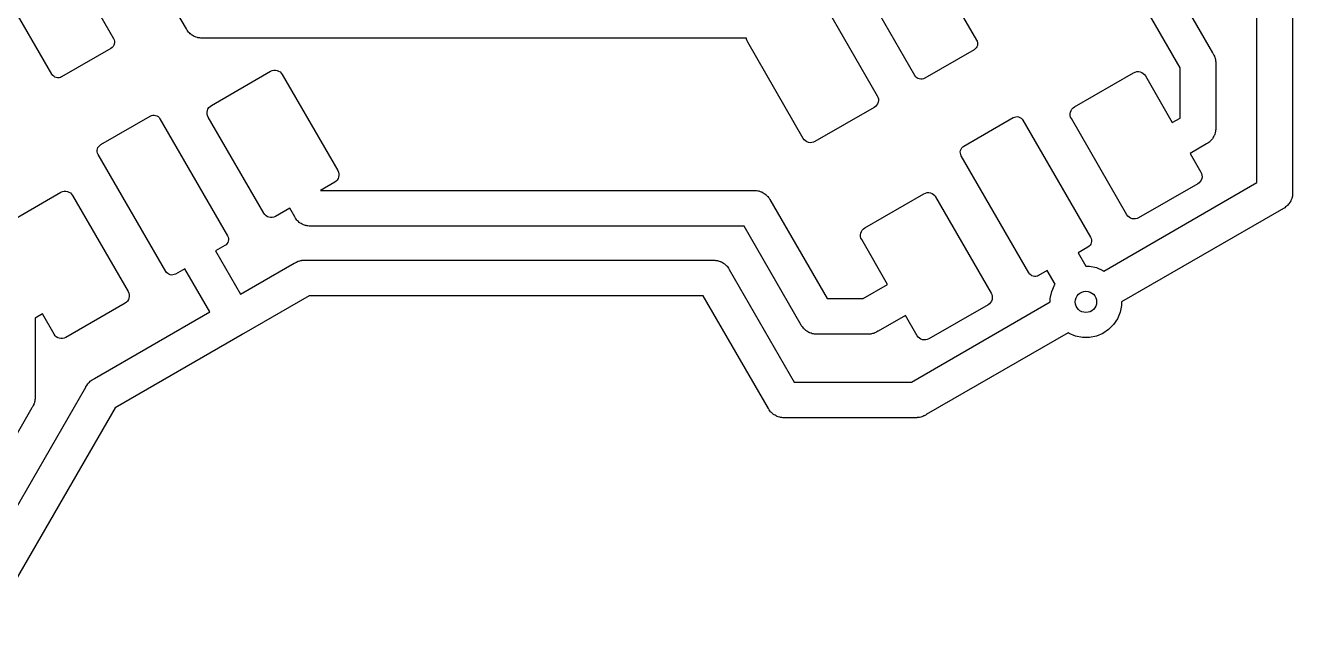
# Model space of a CAD drawing. Extents: x 3.79 to 7.56, y -4.78 to -3.57.
# Drawn here: x 5.6818 to 6.0321, y -4.4506 to -4.2841 of the extents above; entities that cross this region are included whole.
import ezdxf

# ---------------------------------------------------------------- set-up
doc = ezdxf.new("R2010")
doc.units = 0
doc.header["$MEASUREMENT"] = 0
doc.layers.add('BLACK', color=7, linetype='CONTINUOUS')

msp = doc.modelspace()

# ---------------------------------------------------------------- linework, layer by layer
at = {"layer": 'BLACK', "linetype": 'CONTINUOUS'}
for p, q in [((5.98315, -4.24524), (6.00997, -4.29168)), ((6.00098, -4.29581), (5.97417, -4.24937)), ((5.69041, -4.26046), (5.70616, -4.28774)), ((5.929, -4.26086), (5.94474, -4.28813)), ((5.68911, -4.29758), (5.67337, -4.27031)), ((5.9277, -4.29798), (5.91195, -4.2707)), ((5.90192, -4.27695), (5.91727, -4.30354)), ((5.7263, -4.28507), (5.72341, -4.28006)), ((6.03209, -4.28082), (6.03209, -4.33032)), ((6.02224, -4.32756), (6.02224, -4.28174)), ((5.70616, -4.28774), (5.70632, -4.28809)), ((5.72649, -4.28542), (5.7263, -4.28507)), ((5.7267, -4.28567), (5.72649, -4.28542)), ((5.72689, -4.28594), (5.7267, -4.28567)), ((5.727, -4.28605), (5.72689, -4.28594)), ((5.72711, -4.28617), (5.727, -4.28605)), ((5.72736, -4.28638), (5.72711, -4.28617)), ((5.72759, -4.2866), (5.72736, -4.28638)), ((5.72773, -4.28669), (5.72759, -4.2866)), ((5.72786, -4.28679), (5.72773, -4.28669)), ((5.72814, -4.28694), (5.72786, -4.28679)), ((5.72842, -4.28711), (5.72814, -4.28694)), ((5.72857, -4.28717), (5.72842, -4.28711)), ((5.72871, -4.28725), (5.72857, -4.28717)), ((5.72902, -4.28734), (5.72871, -4.28725)), ((5.72932, -4.28745), (5.72902, -4.28734)), ((5.72948, -4.28748), (5.72932, -4.28745)), ((5.72964, -4.28753), (5.72948, -4.28748)), ((5.72996, -4.28756), (5.72964, -4.28753)), ((5.73028, -4.28761), (5.72996, -4.28756)), ((5.73068, -4.2876), (5.73028, -4.28761)), ((5.88115, -4.2876), (5.73068, -4.2876)), ((5.88116, -4.28788), (5.88115, -4.2876)), ((5.88127, -4.28834), (5.88116, -4.28788)), ((5.70544, -4.29043), (5.6918, -4.2983)), ((5.70575, -4.2902), (5.70544, -4.29043)), ((5.70602, -4.28992), (5.70575, -4.2902)), ((5.70622, -4.28959), (5.70602, -4.28992)), ((5.70636, -4.28923), (5.70622, -4.28959)), ((5.70632, -4.28809), (5.70641, -4.28847)), ((5.70642, -4.28885), (5.70636, -4.28923)), ((5.70641, -4.28847), (5.70642, -4.28885)), ((5.88146, -4.28876), (5.88127, -4.28834)), ((5.89681, -4.31535), (5.88146, -4.28876)), ((5.94402, -4.29082), (5.93039, -4.2987)), ((5.94434, -4.2906), (5.94402, -4.29082)), ((5.9446, -4.29032), (5.94434, -4.2906)), ((5.94481, -4.28999), (5.9446, -4.29032)), ((5.94474, -4.28813), (5.9449, -4.28848)), ((5.94494, -4.28963), (5.94481, -4.28999)), ((5.9449, -4.28848), (5.94499, -4.28886)), ((5.945, -4.28925), (5.94494, -4.28963)), ((5.94499, -4.28886), (5.945, -4.28925)), ((6.00997, -4.29168), (6.01002, -4.29174)), ((6.01002, -4.29174), (6.01021, -4.2921)), ((6.01021, -4.2921), (6.01029, -4.29224)), ((6.01029, -4.29224), (6.01032, -4.29231)), ((6.01032, -4.29231), (6.01047, -4.2926)), ((6.01047, -4.2926), (6.01052, -4.29275)), ((6.01052, -4.29275), (6.01059, -4.2929)), ((6.01059, -4.2929), (6.01066, -4.29321)), ((6.01066, -4.29321), (6.01076, -4.29352)), ((6.01076, -4.29352), (6.01077, -4.29368)), ((6.01077, -4.29368), (6.01081, -4.29384)), ((6.01081, -4.29384), (6.01082, -4.29417)), ((6.01082, -4.29417), (6.01083, -4.29425)), ((6.01083, -4.29425), (6.01083, -4.29441)), ((6.01083, -4.29441), (6.01084, -4.29481)), ((6.01084, -4.29481), (6.01083, -4.29489)), ((6.01083, -4.29489), (6.01083, -4.31246)), ((5.68934, -4.2979), (5.68911, -4.29758)), ((5.68962, -4.29816), (5.68934, -4.2979)), ((5.68995, -4.29836), (5.68962, -4.29816)), ((5.69031, -4.2985), (5.68995, -4.29836)), ((5.69069, -4.29856), (5.69031, -4.2985)), ((5.69145, -4.29846), (5.69108, -4.29855)), ((5.6918, -4.2983), (5.69145, -4.29846)), ((5.7332, -4.30622), (5.74957, -4.29678)), ((5.74957, -4.29678), (5.74999, -4.29658)), ((5.74999, -4.29658), (5.75044, -4.29648)), ((5.75044, -4.29648), (5.7509, -4.29646)), ((5.7509, -4.29646), (5.75136, -4.29654)), ((5.75136, -4.29654), (5.75179, -4.2967)), ((5.75179, -4.2967), (5.75218, -4.29695)), ((5.75218, -4.29695), (5.75252, -4.29726)), ((5.75252, -4.29726), (5.75279, -4.29764)), ((5.75279, -4.29764), (5.76815, -4.32424)), ((5.92792, -4.29829), (5.9277, -4.29798)), ((5.9282, -4.29855), (5.92792, -4.29829)), ((5.97178, -4.30662), (5.98815, -4.29717)), ((5.98815, -4.29717), (5.98857, -4.29698)), ((5.98857, -4.29698), (5.98902, -4.29687)), ((5.98902, -4.29687), (5.98948, -4.29686)), ((5.98948, -4.29686), (5.98994, -4.29693)), ((5.98994, -4.29693), (5.99037, -4.2971)), ((5.99037, -4.2971), (5.99077, -4.29734)), ((5.99077, -4.29734), (5.99111, -4.29766)), ((5.99111, -4.29766), (5.99138, -4.29803)), ((5.99138, -4.29803), (5.99883, -4.31094)), ((6.00098, -4.3097), (6.00098, -4.29581)), ((5.69108, -4.29855), (5.69069, -4.29856)), ((5.92853, -4.29876), (5.9282, -4.29855)), ((5.92889, -4.29889), (5.92853, -4.29876)), ((5.92927, -4.29896), (5.92889, -4.29889)), ((5.92966, -4.29894), (5.92927, -4.29896)), ((5.93003, -4.29886), (5.92966, -4.29894)), ((5.93039, -4.2987), (5.93003, -4.29886)), ((5.91727, -4.30354), (5.91746, -4.30396)), ((5.91751, -4.30533), (5.91734, -4.30577)), ((5.91746, -4.30396), (5.91757, -4.30441)), ((5.91758, -4.30488), (5.91751, -4.30533)), ((5.91757, -4.30441), (5.91758, -4.30488)), ((5.71627, -4.30918), (5.71662, -4.30902)), ((5.71662, -4.30902), (5.717, -4.30893)), ((5.717, -4.30893), (5.71738, -4.30892)), ((5.71738, -4.30892), (5.71776, -4.30898)), ((5.71776, -4.30898), (5.71812, -4.30912)), ((5.73202, -4.30812), (5.7321, -4.30766)), ((5.73204, -4.30858), (5.73202, -4.30812)), ((5.73214, -4.30903), (5.73204, -4.30858)), ((5.7321, -4.30766), (5.73226, -4.30723)), ((5.73234, -4.30945), (5.73214, -4.30903)), ((5.73226, -4.30723), (5.73251, -4.30683)), ((5.73251, -4.30683), (5.73282, -4.30649)), ((5.73282, -4.30649), (5.7332, -4.30622)), ((5.91641, -4.30677), (5.90004, -4.31622)), ((5.91678, -4.3065), (5.91641, -4.30677)), ((5.9171, -4.30616), (5.91678, -4.3065)), ((5.91734, -4.30577), (5.9171, -4.30616)), ((5.97061, -4.30851), (5.97068, -4.30805)), ((5.97062, -4.30897), (5.97061, -4.30851)), ((5.97073, -4.30942), (5.97062, -4.30897)), ((5.97068, -4.30805), (5.97085, -4.30762)), ((5.97085, -4.30762), (5.97109, -4.30723)), ((5.97109, -4.30723), (5.97141, -4.30689)), ((5.97141, -4.30689), (5.97178, -4.30662)), ((5.70263, -4.31706), (5.71627, -4.30918)), ((5.71812, -4.30912), (5.71845, -4.30932)), ((5.71845, -4.30932), (5.71873, -4.30959)), ((5.71873, -4.30959), (5.71896, -4.3099)), ((5.71896, -4.3099), (5.73766, -4.34229)), ((5.74769, -4.33605), (5.73234, -4.30945)), ((5.94121, -4.31745), (5.95485, -4.30957)), ((5.95485, -4.30957), (5.9552, -4.30942)), ((5.9552, -4.30942), (5.95558, -4.30933)), ((5.95558, -4.30933), (5.95596, -4.30932)), ((5.95596, -4.30932), (5.95634, -4.30938)), ((5.95634, -4.30938), (5.95671, -4.30951)), ((5.95671, -4.30951), (5.95703, -4.30972)), ((5.95703, -4.30972), (5.95731, -4.30998)), ((5.95731, -4.30998), (5.95754, -4.3103)), ((5.95754, -4.3103), (5.97624, -4.34269)), ((5.97092, -4.30985), (5.97073, -4.30942)), ((5.98627, -4.33644), (5.97092, -4.30985)), ((5.99883, -4.31094), (6.00098, -4.3097)), ((6.01083, -4.31246), (6.01084, -4.31286)), ((5.89708, -4.31573), (5.89681, -4.31535)), ((5.89742, -4.31604), (5.89708, -4.31573)), ((5.89781, -4.31629), (5.89742, -4.31604)), ((6.0094, -4.31603), (6.00928, -4.31614)), ((6.00961, -4.31578), (6.0094, -4.31603)), ((6.00983, -4.31555), (6.00961, -4.31578)), ((6.00991, -4.31541), (6.00983, -4.31555)), ((6.01002, -4.31528), (6.00991, -4.31541)), ((6.01017, -4.315), (6.01002, -4.31528)), ((6.01034, -4.31472), (6.01017, -4.315)), ((6.0104, -4.31457), (6.01034, -4.31472)), ((6.01047, -4.31443), (6.0104, -4.31457)), ((6.01057, -4.31412), (6.01047, -4.31443)), ((6.01068, -4.31382), (6.01057, -4.31412)), ((6.01071, -4.31366), (6.01068, -4.31382)), ((6.01076, -4.3135), (6.01071, -4.31366)), ((6.01079, -4.31318), (6.01076, -4.3135)), ((6.01084, -4.31286), (6.01079, -4.31318)), ((5.70165, -4.31863), (5.70171, -4.31825)), ((5.70166, -4.31902), (5.70165, -4.31863)), ((5.70175, -4.31939), (5.70166, -4.31902)), ((5.70171, -4.31825), (5.70185, -4.31789)), ((5.70191, -4.31974), (5.70175, -4.31939)), ((5.70185, -4.31789), (5.70205, -4.31756)), ((5.70205, -4.31756), (5.70232, -4.31728)), ((5.70232, -4.31728), (5.70263, -4.31706)), ((5.89825, -4.31645), (5.89781, -4.31629)), ((5.89871, -4.31653), (5.89825, -4.31645)), ((5.89917, -4.31651), (5.89871, -4.31653)), ((5.89962, -4.31641), (5.89917, -4.31651)), ((5.90004, -4.31622), (5.89962, -4.31641)), ((5.94023, -4.31903), (5.9403, -4.31864)), ((5.94024, -4.31941), (5.94023, -4.31903)), ((5.94033, -4.31979), (5.94024, -4.31941)), ((5.9403, -4.31864), (5.94043, -4.31828)), ((5.94043, -4.31828), (5.94063, -4.31796)), ((5.94063, -4.31796), (5.9409, -4.31767)), ((5.9409, -4.31767), (5.94121, -4.31745)), ((6.0083, -4.31684), (6.00375, -4.31947)), ((6.00375, -4.31947), (6.00673, -4.32463)), ((6.00865, -4.31665), (6.0083, -4.31684)), ((6.0089, -4.31644), (6.00865, -4.31665)), ((6.00917, -4.31626), (6.0089, -4.31644)), ((6.00928, -4.31614), (6.00917, -4.31626)), ((5.72061, -4.35214), (5.70191, -4.31974)), ((5.94049, -4.32014), (5.94033, -4.31979)), ((5.95919, -4.35253), (5.94049, -4.32014)), ((5.76822, -4.32646), (5.76798, -4.32685)), ((5.76815, -4.32424), (5.76834, -4.32466)), ((5.76838, -4.32603), (5.76822, -4.32646)), ((5.76834, -4.32466), (5.76844, -4.32511)), ((5.76846, -4.32557), (5.76838, -4.32603)), ((5.76844, -4.32511), (5.76846, -4.32557)), ((6.00673, -4.32463), (6.00692, -4.32505)), ((6.00697, -4.32642), (6.0068, -4.32685)), ((6.00692, -4.32505), (6.00703, -4.3255)), ((6.00704, -4.32596), (6.00697, -4.32642)), ((6.00703, -4.3255), (6.00704, -4.32596)), ((5.6916, -4.33024), (5.69203, -4.33005)), ((5.69203, -4.33005), (5.69248, -4.32994)), ((5.69248, -4.32994), (5.69294, -4.32993)), ((5.69294, -4.32993), (5.6934, -4.33)), ((5.6934, -4.33), (5.69383, -4.33017)), ((5.76728, -4.32746), (5.76336, -4.32972)), ((5.76336, -4.32972), (5.88321, -4.32972)), ((5.76766, -4.32719), (5.76728, -4.32746)), ((5.76798, -4.32685), (5.76766, -4.32719)), ((5.88321, -4.32972), (5.88361, -4.32971)), ((5.88361, -4.32971), (5.88393, -4.32976)), ((5.88393, -4.32976), (5.88425, -4.3298)), ((5.88425, -4.3298), (5.88441, -4.32984)), ((5.88441, -4.32984), (5.88456, -4.32987)), ((5.88456, -4.32987), (5.88487, -4.32998)), ((5.88487, -4.32998), (5.88518, -4.33008)), ((5.9799, -4.35201), (6.02224, -4.32756)), ((6.00586, -4.32786), (5.9895, -4.3373)), ((6.00624, -4.32759), (6.00586, -4.32786)), ((6.00656, -4.32725), (6.00624, -4.32759)), ((6.0068, -4.32685), (6.00656, -4.32725)), ((5.67524, -4.33969), (5.6916, -4.33024)), ((5.69383, -4.33017), (5.69422, -4.33041)), ((5.69422, -4.33041), (5.69456, -4.33073)), ((5.69456, -4.33073), (5.69483, -4.33111)), ((5.69483, -4.33111), (5.71018, -4.3577)), ((5.88518, -4.33008), (5.88532, -4.33015)), ((5.88532, -4.33015), (5.88547, -4.33021)), ((5.88547, -4.33021), (5.88575, -4.33038)), ((5.88575, -4.33038), (5.88603, -4.33053)), ((5.88603, -4.33053), (5.88616, -4.33064)), ((5.88616, -4.33064), (5.8863, -4.33072)), ((5.8863, -4.33072), (5.88653, -4.33094)), ((5.88653, -4.33094), (5.88678, -4.33115)), ((5.88678, -4.33115), (5.88688, -4.33127)), ((5.88688, -4.33127), (5.887, -4.33139)), ((5.887, -4.33139), (5.88719, -4.33165)), ((5.88719, -4.33165), (5.8874, -4.3319)), ((5.8874, -4.3319), (5.88759, -4.33225)), ((5.88759, -4.33225), (5.9034, -4.35965)), ((5.91382, -4.34008), (5.93019, -4.33063)), ((5.93019, -4.33063), (5.93061, -4.33044)), ((5.93061, -4.33044), (5.93106, -4.33034)), ((5.93106, -4.33034), (5.93152, -4.33032)), ((5.93152, -4.33032), (5.93198, -4.3304)), ((5.93198, -4.3304), (5.93241, -4.33056)), ((5.93241, -4.33056), (5.93281, -4.33081)), ((5.93281, -4.33081), (5.93314, -4.33112)), ((5.93314, -4.33112), (5.93341, -4.3315)), ((5.93341, -4.3315), (5.94877, -4.35809)), ((6.03109, -4.33341), (6.03087, -4.33365)), ((6.03117, -4.33327), (6.03109, -4.33341)), ((6.03128, -4.33315), (6.03117, -4.33327)), ((6.03143, -4.33286), (6.03128, -4.33315)), ((6.0316, -4.33259), (6.03143, -4.33286)), ((6.03166, -4.33243), (6.0316, -4.33259)), ((6.03173, -4.33229), (6.03166, -4.33243)), ((6.03183, -4.33198), (6.03173, -4.33229)), ((6.03194, -4.33168), (6.03183, -4.33198)), ((6.03197, -4.33152), (6.03194, -4.33168)), ((6.03202, -4.33136), (6.03197, -4.33152)), ((6.03205, -4.33104), (6.03202, -4.33136)), ((6.0321, -4.33072), (6.03205, -4.33104)), ((6.03209, -4.33032), (6.0321, -4.33072)), ((5.74796, -4.33642), (5.74769, -4.33605)), ((5.7483, -4.33674), (5.74796, -4.33642)), ((5.74869, -4.33698), (5.7483, -4.33674)), ((5.74912, -4.33715), (5.74869, -4.33698)), ((5.75092, -4.33691), (5.75049, -4.3371)), ((5.75484, -4.33465), (5.75092, -4.33691)), ((5.75622, -4.33704), (5.75484, -4.33465)), ((5.75641, -4.33739), (5.75622, -4.33704)), ((6.02956, -4.3347), (5.9848, -4.36054)), ((5.98654, -4.33682), (5.98627, -4.33644)), ((5.98688, -4.33713), (5.98654, -4.33682)), ((6.02991, -4.33451), (6.02956, -4.3347)), ((6.03016, -4.3343), (6.02991, -4.33451)), ((6.03043, -4.33412), (6.03016, -4.3343)), ((6.03054, -4.334), (6.03043, -4.33412)), ((6.03066, -4.3339), (6.03054, -4.334)), ((6.03087, -4.33365), (6.03066, -4.3339)), ((5.74958, -4.33722), (5.74912, -4.33715)), ((5.75004, -4.33721), (5.74958, -4.33722)), ((5.75049, -4.3371), (5.75004, -4.33721)), ((5.75661, -4.33764), (5.75641, -4.33739)), ((5.7568, -4.33791), (5.75661, -4.33764)), ((5.75692, -4.33802), (5.7568, -4.33791)), ((5.75702, -4.33814), (5.75692, -4.33802)), ((5.75727, -4.33835), (5.75702, -4.33814)), ((5.75751, -4.33857), (5.75727, -4.33835)), ((5.75765, -4.33865), (5.75751, -4.33857)), ((5.75777, -4.33876), (5.75765, -4.33865)), ((5.75806, -4.33891), (5.75777, -4.33876)), ((5.75833, -4.33908), (5.75806, -4.33891)), ((5.75848, -4.33914), (5.75833, -4.33908)), ((5.75863, -4.33921), (5.75848, -4.33914)), ((5.75894, -4.33931), (5.75863, -4.33921)), ((5.75924, -4.33942), (5.75894, -4.33931)), ((5.7594, -4.33945), (5.75924, -4.33942)), ((5.75955, -4.3395), (5.7594, -4.33945)), ((5.75988, -4.33953), (5.75955, -4.3395)), ((5.7602, -4.33958), (5.75988, -4.33953)), ((5.7606, -4.33957), (5.7602, -4.33958)), ((5.88044, -4.33957), (5.7606, -4.33957)), ((5.89626, -4.36696), (5.88044, -4.33957)), ((5.91313, -4.34069), (5.91344, -4.34035)), ((5.91344, -4.34035), (5.91382, -4.34008)), ((5.98727, -4.33738), (5.98688, -4.33713)), ((5.98771, -4.33754), (5.98727, -4.33738)), ((5.98816, -4.33762), (5.98771, -4.33754)), ((5.98863, -4.3376), (5.98816, -4.33762)), ((5.98908, -4.3375), (5.98863, -4.3376)), ((5.9895, -4.3373), (5.98908, -4.3375)), ((5.73766, -4.34229), (5.73782, -4.34264)), ((5.73785, -4.34379), (5.73772, -4.34415)), ((5.73782, -4.34264), (5.7379, -4.34302)), ((5.73792, -4.34341), (5.73785, -4.34379)), ((5.7379, -4.34302), (5.73792, -4.34341)), ((5.91264, -4.34197), (5.91272, -4.34152)), ((5.91266, -4.34244), (5.91264, -4.34197)), ((5.91276, -4.34289), (5.91266, -4.34244)), ((5.91272, -4.34152), (5.91288, -4.34108)), ((5.91296, -4.34331), (5.91276, -4.34289)), ((5.91288, -4.34108), (5.91313, -4.34069)), ((5.92014, -4.35575), (5.91296, -4.34331)), ((5.97624, -4.34269), (5.9764, -4.34304)), ((5.9764, -4.34304), (5.97649, -4.34341)), ((5.9765, -4.3438), (5.97644, -4.34418)), ((5.97649, -4.34341), (5.9765, -4.3438)), ((5.73694, -4.34498), (5.73438, -4.34646)), ((5.73438, -4.34646), (5.74129, -4.35842)), ((5.73725, -4.34476), (5.73694, -4.34498)), ((5.73751, -4.34448), (5.73725, -4.34476)), ((5.73772, -4.34415), (5.73751, -4.34448)), ((5.97552, -4.34538), (5.97279, -4.34695)), ((5.97279, -4.34695), (5.97496, -4.3507)), ((5.97583, -4.34515), (5.97552, -4.34538)), ((5.9761, -4.34487), (5.97583, -4.34515)), ((5.9763, -4.34454), (5.9761, -4.34487)), ((5.97644, -4.34418), (5.9763, -4.34454)), ((5.74129, -4.35842), (5.75608, -4.34988)), ((5.75608, -4.34988), (5.75614, -4.34983)), ((5.75614, -4.34983), (5.7565, -4.34964)), ((5.7565, -4.34964), (5.75664, -4.34955)), ((5.75664, -4.34955), (5.75671, -4.34952)), ((5.75671, -4.34952), (5.757, -4.34937)), ((5.757, -4.34937), (5.75715, -4.34932)), ((5.75715, -4.34932), (5.7573, -4.34925)), ((5.7573, -4.34925), (5.75762, -4.34918)), ((5.75762, -4.34918), (5.75793, -4.34909)), ((5.75793, -4.34909), (5.75809, -4.34907)), ((5.75809, -4.34907), (5.75824, -4.34903)), ((5.75824, -4.34903), (5.75857, -4.34902)), ((5.75857, -4.34902), (5.75865, -4.34902)), ((5.75865, -4.34902), (5.75881, -4.34902)), ((5.75881, -4.34902), (5.75921, -4.349)), ((5.75921, -4.349), (5.75929, -4.34902)), ((5.75929, -4.34902), (5.87195, -4.34902)), ((5.87195, -4.34902), (5.87235, -4.349)), ((5.87235, -4.349), (5.87267, -4.34906)), ((5.87267, -4.34906), (5.87299, -4.34909)), ((5.87299, -4.34909), (5.87315, -4.34913)), ((5.87315, -4.34913), (5.87331, -4.34916)), ((5.87331, -4.34916), (5.87361, -4.34927)), ((5.87361, -4.34927), (5.87392, -4.34937)), ((5.87392, -4.34937), (5.87406, -4.34944)), ((5.87406, -4.34944), (5.87421, -4.3495)), ((5.87421, -4.3495), (5.87449, -4.34967)), ((5.87449, -4.34967), (5.87477, -4.34983)), ((5.87477, -4.34983), (5.8749, -4.34993)), ((5.8749, -4.34993), (5.87504, -4.35001)), ((5.87504, -4.35001), (5.87527, -4.35023)), ((5.87527, -4.35023), (5.87552, -4.35044)), ((5.87552, -4.35044), (5.87563, -4.35057)), ((5.87563, -4.35057), (5.87575, -4.35068)), ((5.87575, -4.35068), (5.87593, -4.35094)), ((5.87593, -4.35094), (5.87614, -4.35119)), ((5.97496, -4.3507), (5.97593, -4.3507)), ((5.97593, -4.3507), (5.97783, -4.35108)), ((5.97783, -4.35108), (5.97962, -4.35182)), ((5.72083, -4.35245), (5.72061, -4.35214)), ((5.72112, -4.35271), (5.72083, -4.35245)), ((5.72144, -4.35292), (5.72112, -4.35271)), ((5.72181, -4.35305), (5.72144, -4.35292)), ((5.72219, -4.35312), (5.72181, -4.35305)), ((5.72257, -4.3531), (5.72219, -4.35312)), ((5.72295, -4.35301), (5.72257, -4.3531)), ((5.7233, -4.35286), (5.72295, -4.35301)), ((5.72586, -4.35138), (5.7233, -4.35286)), ((5.73276, -4.36334), (5.72586, -4.35138)), ((5.87614, -4.35119), (5.87633, -4.35155)), ((5.87633, -4.35155), (5.89433, -4.38272)), ((5.95942, -4.35284), (5.95919, -4.35253)), ((5.9597, -4.35311), (5.95942, -4.35284)), ((5.96003, -4.35331), (5.9597, -4.35311)), ((5.96039, -4.35345), (5.96003, -4.35331)), ((5.96077, -4.35351), (5.96039, -4.35345)), ((5.96115, -4.3535), (5.96077, -4.35351)), ((5.96153, -4.35341), (5.96115, -4.3535)), ((5.96188, -4.35325), (5.96153, -4.35341)), ((5.96427, -4.35187), (5.96188, -4.35325)), ((5.96642, -4.3556), (5.96427, -4.35187)), ((5.97962, -4.35182), (5.9799, -4.35201)), ((5.71018, -4.3577), (5.71038, -4.35812)), ((5.9134, -4.35965), (5.92014, -4.35575)), ((5.94877, -4.35809), (5.94896, -4.35852)), ((5.96511, -4.35957), (5.96549, -4.35767)), ((5.96549, -4.35767), (5.96623, -4.35588)), ((5.96623, -4.35588), (5.96642, -4.3556)), ((5.70932, -4.36093), (5.69295, -4.37038)), ((5.7097, -4.36066), (5.70932, -4.36093)), ((5.71001, -4.36032), (5.7097, -4.36066)), ((5.71026, -4.35993), (5.71001, -4.36032)), ((5.71042, -4.35949), (5.71026, -4.35993)), ((5.71038, -4.35812), (5.71048, -4.35857)), ((5.7105, -4.35904), (5.71042, -4.35949)), ((5.71048, -4.35857), (5.7105, -4.35904)), ((5.76021, -4.35886), (5.74215, -4.36928)), ((5.86919, -4.35886), (5.76021, -4.35886)), ((5.88719, -4.39004), (5.86919, -4.35886)), ((5.9034, -4.35965), (5.9134, -4.35965)), ((5.92669, -4.38272), (5.96511, -4.36054)), ((5.9479, -4.36132), (5.93154, -4.37077)), ((5.94828, -4.36105), (5.9479, -4.36132)), ((5.9486, -4.36071), (5.94828, -4.36105)), ((5.94884, -4.36032), (5.9486, -4.36071)), ((5.949, -4.35989), (5.94884, -4.36032)), ((5.94896, -4.35852), (5.94906, -4.35897)), ((5.94908, -4.35943), (5.949, -4.35989)), ((5.94906, -4.35897), (5.94908, -4.35943)), ((5.96511, -4.36054), (5.96511, -4.35957)), ((5.9848, -4.36151), (5.98442, -4.36341)), ((5.9848, -4.36054), (5.9848, -4.36151)), ((5.68648, -4.36388), (5.68445, -4.36506)), ((5.68445, -4.36506), (5.68445, -4.38662)), ((5.68973, -4.36951), (5.68648, -4.36388)), ((5.70085, -4.38176), (5.73276, -4.36334)), ((5.92506, -4.36428), (5.91753, -4.36863)), ((5.92831, -4.3699), (5.92506, -4.36428)), ((5.98442, -4.36341), (5.98368, -4.3652)), ((5.89645, -4.36731), (5.89626, -4.36696)), ((5.89665, -4.36756), (5.89645, -4.36731)), ((5.89684, -4.36783), (5.89665, -4.36756)), ((5.89696, -4.36794), (5.89684, -4.36783)), ((5.89706, -4.36806), (5.89696, -4.36794)), ((5.89731, -4.36827), (5.89706, -4.36806)), ((5.89755, -4.36849), (5.89731, -4.36827)), ((5.89769, -4.36858), (5.89755, -4.36849)), ((5.89781, -4.36868), (5.89769, -4.36858)), ((5.98123, -4.36819), (5.97962, -4.36926)), ((5.9826, -4.36682), (5.98123, -4.36819)), ((5.98368, -4.3652), (5.9826, -4.36682)), ((5.69, -4.36989), (5.68973, -4.36951)), ((5.69033, -4.3702), (5.69, -4.36989)), ((5.69073, -4.37045), (5.69033, -4.3702)), ((5.69116, -4.37061), (5.69073, -4.37045)), ((5.69162, -4.37069), (5.69116, -4.37061)), ((5.69208, -4.37067), (5.69162, -4.37069)), ((5.69253, -4.37057), (5.69208, -4.37067)), ((5.69295, -4.37038), (5.69253, -4.37057)), ((5.74174, -4.36952), (5.70656, -4.38983)), ((5.74196, -4.36942), (5.74174, -4.36952)), ((5.74215, -4.36928), (5.74196, -4.36942)), ((5.74215, -4.36928), (5.74215, -4.36928)), ((5.74215, -4.36928), (5.74215, -4.36928)), ((5.8981, -4.36883), (5.89781, -4.36868)), ((5.89837, -4.369), (5.8981, -4.36883)), ((5.89852, -4.36906), (5.89837, -4.369)), ((5.89867, -4.36914), (5.89852, -4.36906)), ((5.89898, -4.36923), (5.89867, -4.36914)), ((5.89928, -4.36934), (5.89898, -4.36923)), ((5.89944, -4.36937), (5.89928, -4.36934)), ((5.8996, -4.36942), (5.89944, -4.36937)), ((5.89992, -4.36945), (5.8996, -4.36942)), ((5.90024, -4.3695), (5.89992, -4.36945)), ((5.90064, -4.36949), (5.90024, -4.3695)), ((5.91432, -4.36949), (5.90064, -4.36949)), ((5.9144, -4.3695), (5.91432, -4.36949)), ((5.9148, -4.36949), (5.9144, -4.3695)), ((5.91496, -4.36949), (5.9148, -4.36949)), ((5.91504, -4.36948), (5.91496, -4.36949)), ((5.91537, -4.36947), (5.91504, -4.36948)), ((5.91552, -4.36943), (5.91537, -4.36947)), ((5.91568, -4.36942), (5.91552, -4.36943)), ((5.91599, -4.36932), (5.91568, -4.36942)), ((5.91631, -4.36925), (5.91599, -4.36932)), ((5.91646, -4.36918), (5.91631, -4.36925)), ((5.91661, -4.36914), (5.91646, -4.36918)), ((5.9169, -4.36898), (5.91661, -4.36914)), ((5.91697, -4.36895), (5.9169, -4.36898)), ((5.91711, -4.36887), (5.91697, -4.36895)), ((5.91747, -4.36868), (5.91711, -4.36887)), ((5.91753, -4.36863), (5.91747, -4.36868)), ((5.92858, -4.37028), (5.92831, -4.3699)), ((5.92892, -4.3706), (5.92858, -4.37028)), ((5.92931, -4.37084), (5.92892, -4.3706)), ((5.92974, -4.371), (5.92931, -4.37084)), ((5.9302, -4.37108), (5.92974, -4.371)), ((5.93066, -4.37107), (5.9302, -4.37108)), ((5.93111, -4.37096), (5.93066, -4.37107)), ((5.97001, -4.36908), (5.93082, -4.39171)), ((5.93154, -4.37077), (5.93111, -4.37096)), ((5.97029, -4.36926), (5.97001, -4.36908)), ((5.97209, -4.37001), (5.97029, -4.36926)), ((5.97399, -4.37038), (5.97209, -4.37001)), ((5.97593, -4.37038), (5.97399, -4.37038)), ((5.97783, -4.37001), (5.97593, -4.37038)), ((5.97962, -4.36926), (5.97783, -4.37001)), ((5.69948, -4.38275), (5.6997, -4.38251)), ((5.6997, -4.38251), (5.69983, -4.38242)), ((5.69983, -4.38242), (5.69995, -4.3823)), ((5.69995, -4.3823), (5.70023, -4.38213)), ((5.70023, -4.38213), (5.70029, -4.38209)), ((5.70029, -4.38209), (5.70043, -4.38201)), ((5.70043, -4.38201), (5.70077, -4.38179)), ((5.70077, -4.38179), (5.70085, -4.38176)), ((5.66248, -4.44651), (5.6985, -4.38412)), ((5.6985, -4.38412), (5.69853, -4.38404)), ((5.69853, -4.38404), (5.69874, -4.3837)), ((5.69874, -4.3837), (5.69882, -4.38356)), ((5.69882, -4.38356), (5.69887, -4.38349)), ((5.69887, -4.38349), (5.69904, -4.38322)), ((5.69904, -4.38322), (5.69915, -4.3831)), ((5.69915, -4.3831), (5.69924, -4.38297)), ((5.69924, -4.38297), (5.69948, -4.38275)), ((5.89433, -4.38272), (5.92669, -4.38272)), ((5.68383, -4.38942), (5.68364, -4.38977)), ((5.68391, -4.38928), (5.68383, -4.38942)), ((5.68394, -4.3892), (5.68391, -4.38928)), ((5.6841, -4.38892), (5.68394, -4.3892)), ((5.68414, -4.38876), (5.6841, -4.38892)), ((5.68421, -4.38861), (5.68414, -4.38876)), ((5.68428, -4.3883), (5.68421, -4.38861)), ((5.68438, -4.38799), (5.68428, -4.3883)), ((5.68439, -4.38783), (5.68438, -4.38799)), ((5.68443, -4.38767), (5.68439, -4.38783)), ((5.68444, -4.38735), (5.68443, -4.38767)), ((5.68445, -4.38727), (5.68444, -4.38735)), ((5.68445, -4.38662), (5.68446, -4.3867)), ((5.68446, -4.3867), (5.68445, -4.3871)), ((5.68445, -4.3871), (5.68445, -4.38727)), ((5.68359, -4.38983), (5.65059, -4.44699)), ((5.70656, -4.38983), (5.67146, -4.45064)), ((5.68364, -4.38977), (5.68359, -4.38983)), ((5.88738, -4.39039), (5.88719, -4.39004)), ((5.88758, -4.39064), (5.88738, -4.39039)), ((5.88777, -4.39091), (5.88758, -4.39064)), ((5.88789, -4.39102), (5.88777, -4.39091)), ((5.88799, -4.39114), (5.88789, -4.39102)), ((5.88824, -4.39135), (5.88799, -4.39114)), ((5.88848, -4.39157), (5.88824, -4.39135)), ((5.88862, -4.39165), (5.88848, -4.39157)), ((5.88874, -4.39176), (5.88862, -4.39165)), ((5.88903, -4.39191), (5.88874, -4.39176)), ((5.8893, -4.39208), (5.88903, -4.39191)), ((5.88945, -4.39214), (5.8893, -4.39208)), ((5.8896, -4.39221), (5.88945, -4.39214)), ((5.88991, -4.39231), (5.8896, -4.39221)), ((5.89021, -4.39242), (5.88991, -4.39231)), ((5.89037, -4.39245), (5.89021, -4.39242)), ((5.89052, -4.3925), (5.89037, -4.39245)), ((5.89085, -4.39253), (5.89052, -4.3925)), ((5.89117, -4.39258), (5.89085, -4.39253)), ((5.89157, -4.39257), (5.89117, -4.39258)), ((5.92761, -4.39257), (5.89157, -4.39257)), ((5.92769, -4.39258), (5.92761, -4.39257)), ((5.92809, -4.39257), (5.92769, -4.39258)), ((5.92825, -4.39257), (5.92809, -4.39257)), ((5.92833, -4.39256), (5.92825, -4.39257)), ((5.92866, -4.39255), (5.92833, -4.39256)), ((5.92881, -4.39251), (5.92866, -4.39255)), ((5.92898, -4.3925), (5.92881, -4.39251)), ((5.92929, -4.3924), (5.92898, -4.3925)), ((5.9296, -4.39233), (5.92929, -4.3924)), ((5.92975, -4.39226), (5.9296, -4.39233)), ((5.9299, -4.39221), (5.92975, -4.39226)), ((5.93019, -4.39206), (5.9299, -4.39221)), ((5.93026, -4.39203), (5.93019, -4.39206)), ((5.9304, -4.39195), (5.93026, -4.39203)), ((5.93076, -4.39176), (5.9304, -4.39195)), ((5.93082, -4.39171), (5.93076, -4.39176))]:
    msp.add_line(p, q, dxfattribs=at)
at = {"layer": 'BLACK'}
msp.add_circle((5.97496, -4.36054), 0.00295, dxfattribs=at)

doc.saveas('drawing.dxf')
